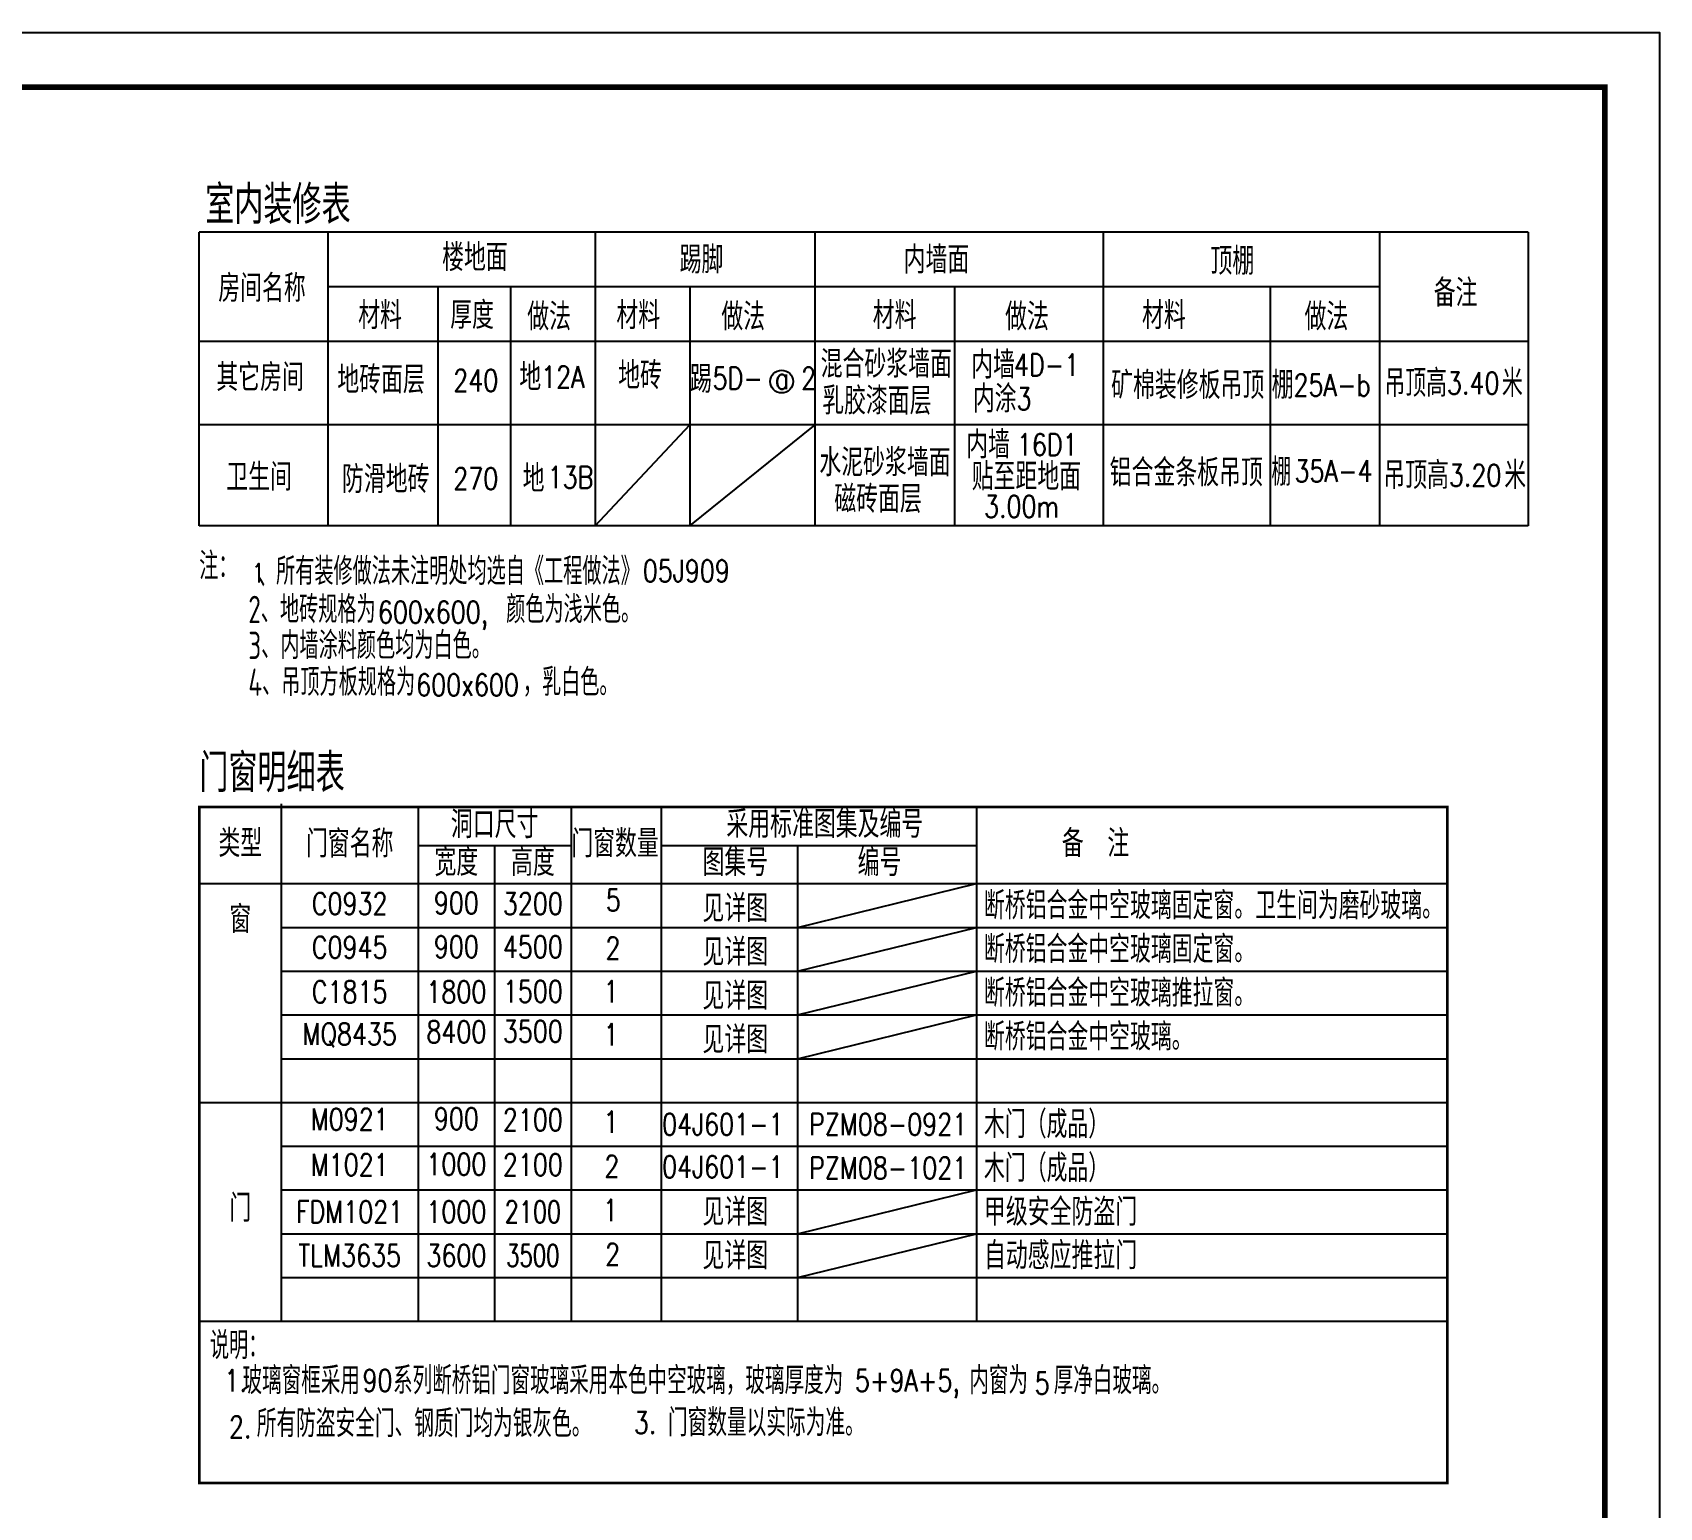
# Model space of a CAD drawing. Extents: x 458975 to 585950, y -118893 to 21149.
# Drawn here: x 503528 to 533275, y -5820 to 21149 of the extents above; entities that cross this region are included whole.
import ezdxf
from ezdxf.enums import TextEntityAlignment as Align

# ---------------------------------------------------------------- set-up
doc = ezdxf.new("R2010")
doc.units = 0
doc.header["$LTSCALE"] = 1000
doc.header["$MEASUREMENT"] = 0
doc.layers.get('0').update_dxf_attribs({"linetype": 'CONTINUOUS'})
for name, color, linetype in [('PUB_TAB', 7, 'CONTINUOUS'), ('PUB_TABLE', 7, 'CONTINUOUS'), ('PUB_TEXT', 7, 'CONTINUOUS'), ('PUB_TITLE', 4, 'CONTINUOUS')]:
    doc.layers.add(name, color=color, linetype=linetype)
doc.styles.add('-GBCBIGGBENOR', font='GBENOR.shx', dxfattribs={"bigfont": 'GBCBIG.shx'})
doc.styles.add('-HZTXTGBENOR', font='GBENOR.shx', dxfattribs={"width": 1.2, "bigfont": 'HZTXT.shx'})
doc.styles.add('-HZTXTSIMPLEX', font='SIMPLEX.shx', dxfattribs={"width": 0.8, "bigfont": 'HZTXT.shx'})
doc.styles.add('_HZTXT', font='txt.shx', dxfattribs={"width": 0.8, "bigfont": 'HZTXT.shx'})
doc.styles.add('dim_font', font='SIMPLEX.shx', dxfattribs={"width": 0.8})
doc.styles.add('Hztxt', font='tssdeng.shx', dxfattribs={"width": 0.7, "bigfont": 'hztxt.shx'})
doc.styles.add('OCHINESE', font='TXT', dxfattribs={"width": 0.7, "height": 200, "bigfont": 'OCHINESE'})

msp = doc.modelspace()

# ---------------------------------------------------------------- linework, layer by layer
for p, q in [((506577.5, 12130.7), (506577.6, 17501.1)), ((530872.5, 17501.1), (506577.6, 17501.1)), ((528157, 16498.6), (508929.1, 16498.5)), ((510939.5, 16498.5), (510939.1, 12131.4)), ((512267, 16498.5), (512266.7, 12131.4)), ((515544.9, 16498.5), (515544.6, 12131.4)), ((520388.7, 16498.5), (520388.3, 12131.4)), ((526159.5, 16498.5), (526159.1, 12131.4)), ((513816.4, 12131), (515544.8, 13974.2)), ((515544.8, 12131), (517841, 13974.3)), ((517514.4, 4786.4), (520786.4, 5586.4)), ((517514.4, 3986.4), (520786.4, 4786.4)), ((517514.4, 3186.4), (520786.4, 3986.4)), ((517514.4, 2386.4), (520786.4, 3186.4)), ((517514.4, -813.6), (520786.4, -13.6)), ((517514.4, -1613.6), (520786.4, -813.6))]:
    msp.add_line(p, q)
at = {"const_width": 50}
msp.add_lwpolyline([(506577.3, -5374.6), (506577.3, 6986.4), (529395.5, 6986.4), (529395.5, -5374.6), (506577.3, -5374.6), (506577.3, -3921.2)], dxfattribs=at)
msp.add_circle((517225.5, 14766.1), 208.1)
at = {"layer": 'PUB_TABLE'}
for p, q in [((506577.3, 6986.4), (529395.5, 6986.4)), ((506577.3, 6986.4), (506577.3, -4574.6)), ((508077.3, 7044.3), (508077.3, -2413.6)), ((513377.3, 6986.4), (513377.3, -2413.6)), ((515022.4, 6986.4), (515022.4, -2413.6)), ((520786.4, 6986.4), (520786.4, -2413.6)), ((529395.5, 6986.4), (529395.5, -4574.6)), ((510577.3, 6286.4), (513377.3, 6286.4)), ((511977.3, 6286.4), (511977.3, -2413.6)), ((515022.4, 6286.4), (520786.4, 6286.4)), ((517514.4, 6286.4), (517514.4, -2413.6)), ((506577.3, 5586.4), (529395.5, 5586.4)), ((508077.3, 4786.4), (529395.5, 4786.4)), ((508077.3, 3986.4), (529395.5, 3986.4)), ((508077.3, 3186.4), (529395.5, 3186.4)), ((508077.3, 2386.4), (529395.5, 2386.4)), ((506577.3, 1586.4), (529395.5, 1586.4)), ((508077.3, 786.4), (529395.5, 786.4)), ((508077.3, -13.6), (529395.5, -13.6)), ((508077.3, -813.6), (529395.5, -813.6)), ((508077.3, -1613.6), (529395.5, -1613.6)), ((506577.3, -2413.6), (529395.5, -2413.6)), ((506577.3, -5374.6), (529395.5, -5374.6))]:
    msp.add_line(p, q, dxfattribs=at)
at = {"layer": 'PUB_TEXT'}
for p, q in [((508929.1, 17501), (508928.8, 12131.4)), ((513816.6, 17501), (513816.2, 12131.4)), ((517840.8, 12131.4), (517841.1, 17501.1)), ((523102.2, 17501.1), (523101.8, 12131.4)), ((528157, 17501.1), (528156.7, 12131.5)), ((530872.5, 17501.1), (530872.5, 12131.5)), ((528157, 16498.5), (528156.7, 12131.4)), ((530873, 15500.5), (506577.6, 15499.8)), ((530873, 13974.6), (506577.6, 13973.9)), ((530873, 12131.5), (506577.3, 12130.7)), ((510577.3, 6986.4), (510577.3, -2413.6))]:
    msp.add_line(p, q, dxfattribs=at)
at = {"layer": 'PUB_TITLE'}
msp.add_lwpolyline([(458975.5, -20851.1), (458975.5, 21148.9), (533275.5, 21148.9), (533275.5, -20851.1)], close=True, dxfattribs=at)
at = {"layer": 'PUB_TITLE', "const_width": 100}
msp.add_lwpolyline([(461475.5, -19851.1), (532275.5, -19851.1), (532275.5, 20148.9), (461475.5, 20148.9)], close=True, dxfattribs=at)

# ---------------------------------------------------------------- texts
at = {"style": 'OCHINESE', "width": 0.8}
for s, p in [('室内装修表', (506685.1, 17650.9)), ('门窗明细表', (506577.3, 7261.1))]:
    msp.add_text(s, height=700, dxfattribs=at).set_placement(p)
at = {"layer": 'PUB_TAB', "style": 'Hztxt', "width": 0.7}
for s, p in [('注：', (506575.7, 11145.1)), ('说明：', (506772.3, -3106.4))]:
    msp.add_text(s, height=500, dxfattribs=at).set_placement(p)
at = {"layer": 'PUB_TAB', "style": '-GBCBIGGBENOR', "width": 0.99408}
for s, p in [('玻璃窗框采用', (507367.9, -3498.5)), ('系列断桥铝门窗玻璃采用本色中空玻璃，玻璃厚度为', (510120.2, -3498.5)), ('内窗为', (520656.5, -3498.5)), ('厚净白玻璃。', (522199.4, -3498.5))]:
    msp.add_text(s, height=500, dxfattribs=at).set_placement(p, align=Align.MIDDLE_LEFT)
at = {"layer": 'PUB_TAB', "style": '-GBCBIGGBENOR'}
msp.add_text('所有防盗安全门、钢质门均为银灰色。', height=500, dxfattribs=at).set_placement((507628.1, -4534.4))
msp.add_text('  门窗数量以实际为准。', height=500, dxfattribs=at).set_placement((514603.1, -4268.3), align=Align.MIDDLE_LEFT)
at = {"layer": 'PUB_TEXT'}
for s, height, style, width, p in [('楼地面', 500, '_HZTXT', 0.8, (511017.5, 17035.8)), ('材料', 500, '_HZTXT', 0.8, (509483.2, 15976)), ('厚度', 500, '_HZTXT', 0.8, (511164.5, 15979.1)), ('做法', 500, '_HZTXT', 0.8, (512573.4, 15952.2)), ('材料', 500, '_HZTXT', 0.8, (514204.8, 15976)), ('做法', 500, '_HZTXT', 0.8, (516122.4, 15952.2)), ('材料', 500, '_HZTXT', 0.8, (518891.4, 15976.1)), ('做法', 500, '_HZTXT', 0.8, (521311.6, 15952.2)), ('材料', 500, '_HZTXT', 0.8, (523813.7, 15976.1)), ('做法', 500, '_HZTXT', 0.8, (526786.3, 15952.2)), ('地砖', 500, '_HZTXT', 0.8, (514236.9, 14878.7)), ('内墙', 500, '_HZTXT', 0.8, (520692, 15071.6)), ('4D-1', 400, '-HZTXTSIMPLEX', 0.8, (521474.8, 15071.6)), ('其它房间', 500, '_HZTXT', 0.8, (506889, 14841.9)), ('地砖面层', 500, '_HZTXT', 0.8, (509100.9, 14800.2)), ('地', 500, '-HZTXTGBENOR', 0.8, (512427.6, 14850.5)), ('12A', 400, '-HZTXTSIMPLEX', 0.8, (512827.6, 14850.5)), ('矿棉装修板吊顶', 500, '-HZTXTGBENOR', 0.8, (523249.3, 14699.6)), ('棚', 500, '-HZTXTGBENOR', 0.8, (526184.9, 14702.8)), ('25A-b', 400, '-HZTXTSIMPLEX', 0.8, (526584.9, 14702.8)), ('吊顶高', 500, '-HZTXTGBENOR', 0.761995, (528246.9, 14737.5)), ('3.40', 400, '-HZTXTSIMPLEX', 0.8, (529389.9, 14737.5)), ('米', 500, '-HZTXTGBENOR', 0.761995, (530395.3, 14737.5)), ('内涂', 500, '-HZTXTGBENOR', 0.8, (520720.1, 14452)), ('3', 400, '-HZTXTSIMPLEX', 0.8, (521520.1, 14452)), ('内墙', 500, '-HZTXTGBENOR', 0.8, (520601.2, 13612.6)), ('16D1', 400, '-HZTXTSIMPLEX', 0.8, (521527.7, 13612.6)), ('卫生间', 500, '_HZTXT', 0.8, (507070.9, 13019.2)), ('防滑地砖', 500, '_HZTXT', 0.8, (509186, 12979.1)), ('吊顶高', 500, '-HZTXTGBENOR', 0.8, (528225.7, 13053)), ('3.20', 400, '-HZTXTSIMPLEX', 0.8, (529425.7, 13053)), ('米', 500, '-HZTXTGBENOR', 0.8, (530437.4, 13053)), ('断桥铝合金中空玻璃固定窗。卫生间为磨砂玻璃。', 500, '-HZTXTGBENOR', 0.762993, (520924.6, 5186.4)), ('断桥铝合金中空玻璃固定窗。', 500, '-HZTXTGBENOR', 0.762993, (520924.6, 4386.4)), ('断桥铝合金中空玻璃推拉窗。', 500, '-HZTXTGBENOR', 0.762993, (520924.6, 3586.4)), ('断桥铝合金中空玻璃。', 500, '-HZTXTGBENOR', 0.762993, (520924.6, 2786.4)), ('木门（成品）', 500, '-HZTXTGBENOR', 0.762993, (520924.6, 1184.4)), ('木门（成品）', 500, '-HZTXTGBENOR', 0.762993, (520924.6, 384.4)), ('甲级安全防盗门', 500, '-HZTXTGBENOR', 0.8, (520924.6, -417.6)), ('自动感应推拉门', 500, '-HZTXTGBENOR', 0.8, (520924.6, -1213.6)), ('1.', 400, '-HZTXTSIMPLEX', 0.8, (507036.6, -3498.5)), ('90', 400, '-HZTXTSIMPLEX', 0.8, (509561.4, -3498.5)), ('5+9A+5,', 400, '-HZTXTSIMPLEX', 0.8, (518565.7, -3498.5)), ('5', 400, '-HZTXTSIMPLEX', 0.8, (521852.9, -3546.6)), ('3.', 400, '-HZTXTSIMPLEX', 0.8, (514523.3, -4268.3))]:
    msp.add_text(s, height=height, dxfattribs=dict(at, style=style, width=width)).set_placement(p, align=Align.MIDDLE_LEFT)
for s, height, style, width, p in [('踢脚', 500, '_HZTXT', 0.8, (515360.7, 16744.4)), ('内墙面', 500, '_HZTXT', 0.8, (519456, 16743.3)), ('顶棚', 500, '_HZTXT', 0.8, (525065.6, 16720)), ('房间名称', 500, '_HZTXT', 0.8, (506923.8, 16222.7)), ('备注', 500, '_HZTXT', 0.8, (529148.6, 16138)), ('混合砂浆墙面', 500, '-HZTXTGBENOR', 0.8, (517938.6, 14837)), ('踢', 500, '_HZTXT', 0.8, (515549.2, 14561.1)), ('5D- a 2', 400, '-HZTXTSIMPLEX', 0.8, (515962.7, 14627.8)), ('乳胶漆面层', 500, '-HZTXTGBENOR', 0.8, (517966.7, 14164.8)), ('水泥砂浆墙面', 500, '-HZTXTGBENOR', 0.8, (517914.4, 13035.9)), ('铝合金条板吊顶', 500, '-HZTXTGBENOR', 0.8, (523223.1, 12850.9)), ('地', 500, '_HZTXT', 0.8, (512489.8, 12743.6)), ('13B', 400, '-HZTXTSIMPLEX', 0.8, (512946.9, 12814.9)), ('35A-4', 400, '-HZTXTSIMPLEX', 0.8, (526603.3, 12931.8)), ('磁砖面层', 500, '-HZTXTGBENOR', 0.8, (518187.7, 12367.9)), ('所有装修做法未注明处均选自《工程做法》', 500, 'Hztxt', 0.7, (507981.3, 11049.5)), ('1', 350, 'dim_font', 0.8, (507536.9, 11092.9)), ('05J909', 400, '-HZTXTSIMPLEX', 0.8, (514686.8, 11105.1)), ('、', 500, 'Hztxt', 0.7, (507649.2, 11010.1)), ('2、地砖规格为', 500, 'Hztxt', 0.7, (507474.2, 10349.9)), ('600x600,', 400, '-HZTXTSIMPLEX', 0.8, (509843.5, 10349.9)), ('颜色为浅米色。', 500, 'Hztxt', 0.7, (512188.8, 10349.9)), ('3、内墙涂料颜色均为白色。', 500, 'Hztxt', 0.7, (507474.2, 9693.7)), ('4、吊顶方板规格为', 500, 'Hztxt', 0.7, (507474.2, 9020.2)), ('，乳白色。', 500, 'Hztxt', 0.7, (512493, 9020.2)), ('600x600', 400, '-HZTXTSIMPLEX', 0.8, (510543.5, 9020.2)), ('2.', 400, '-HZTXTSIMPLEX', 0.8, (507119.1, -4547.4))]:
    msp.add_text(s, height=height, dxfattribs=dict(at, style=style, width=width)).set_placement(p)
for s, height, style, width, p in [('240', 400, '-HZTXTSIMPLEX', 0.8, (511633.2, 14785.9)), ('270', 400, '-HZTXTSIMPLEX', 0.8, (511633.2, 12991)), ('贴至距地面', 500, '-HZTXTGBENOR', 0.8, (521700.2, 13029.6)), ('3.00m', 400, '-HZTXTSIMPLEX', 0.8, (521612.1, 12483)), ('洞口尺寸', 500, '_HZTXT', 0.8, (511977.3, 6668.5)), ('采用标准图集及编号', 500, '_HZTXT', 0.8, (518014.4, 6674.1)), ('类型', 500, '_HZTXT', 0.8, (507327.3, 6324.1)), ('门窗名称', 500, '_HZTXT', 0.8, (509327.3, 6315.8)), ('门窗数量', 500, '_HZTXT', 0.8, (514178.9, 6318.5)), ('备  注', 500, '-HZTXTGBENOR', 0.8, (522964.3, 6321.3)), ('宽度', 500, '_HZTXT', 0.8, (511277.3, 5979.6)), ('高度', 500, '_HZTXT', 0.8, (512677.3, 5976.8)), ('图集号', 500, '_HZTXT', 0.8, (516377.3, 5974.1)), ('编号', 500, '-HZTXTGBENOR', 0.8, (519014.4, 5974.1)), ('C0932', 400, '-HZTXTSIMPLEX', 0.8, (509327.3, 5221.3)), ('900', 400, '-HZTXTSIMPLEX', 0.8, (511277.3, 5231.7)), ('3200', 400, '-HZTXTSIMPLEX', 0.8, (512677.3, 5219.9)), ('5', 400, '-HZTXTSIMPLEX', 0.8, (514149, 5286.7)), ('见详图', 500, '_HZTXT', 0.8, (516377.3, 5134.4)), ('窗', 500, '_HZTXT', 0.8, (507327.3, 4934.1)), ('C0945', 400, '-HZTXTSIMPLEX', 0.8, (509327.3, 4423.1)), ('900', 400, '-HZTXTSIMPLEX', 0.8, (511277.3, 4432.7)), ('4500', 400, '-HZTXTSIMPLEX', 0.8, (512677.3, 4431.3)), ('2', 400, '-HZTXTSIMPLEX', 0.8, (514140.7, 4408.2)), ('见详图', 500, '-HZTXTGBENOR', 0.8, (516377.3, 4334.4)), ('C1815', 400, '-HZTXTSIMPLEX', 0.8, (509327.3, 3607.5)), ('1800', 400, '-HZTXTSIMPLEX', 0.8, (511277.3, 3607.5)), ('1500', 400, '-HZTXTSIMPLEX', 0.8, (512677.3, 3616)), ('1', 400, '-HZTXTSIMPLEX', 0.8, (514107.4, 3615.5)), ('见详图', 500, '-HZTXTGBENOR', 0.8, (516377.3, 3534.4)), ('MQ8435', 400, '-HZTXTSIMPLEX', 0.8, (509327.3, 2836.7)), ('8400', 400, '-HZTXTSIMPLEX', 0.8, (511277.3, 2878)), ('3500', 400, '-HZTXTSIMPLEX', 0.8, (512677.3, 2886.6)), ('1', 400, '-HZTXTSIMPLEX', 0.8, (514108.6, 2828)), ('见详图', 500, '-HZTXTGBENOR', 0.8, (516377.3, 2734.4)), ('900', 400, '-HZTXTSIMPLEX', 0.8, (511277.3, 1288)), ('M0921', 400, '-HZTXTSIMPLEX', 0.8, (509327.3, 1277.6)), ('2100', 400, '-HZTXTSIMPLEX', 0.8, (512677.3, 1267.7)), ('1', 400, '-HZTXTSIMPLEX', 0.8, (514104, 1228)), ('04J601-1', 400, '-HZTXTSIMPLEX', 0.8, (516151, 1186.4)), ('PZM08-0921', 400, '-HZTXTSIMPLEX', 0.8, (519173.2, 1186.4)), ('M1021', 400, '-HZTXTSIMPLEX', 0.8, (509327.3, 446.6)), ('1000', 400, '-HZTXTSIMPLEX', 0.8, (511277.3, 457)), ('2100', 400, '-HZTXTSIMPLEX', 0.8, (512677.3, 446.6)), ('2', 400, '-HZTXTSIMPLEX', 0.8, (514121.4, 417.6)), ('04J601-1', 400, '-HZTXTSIMPLEX', 0.8, (516151, 407.6)), ('PZM08-1021', 400, '-HZTXTSIMPLEX', 0.8, (519173.2, 386.4)), ('门', 500, '_HZTXT', 0.8, (507327.3, -346.4)), ('FDM1021', 400, '-HZTXTSIMPLEX', 0.8, (509327.3, -413.6)), ('1000', 400, '-HZTXTSIMPLEX', 0.8, (511277.3, -413.6)), ('2100', 400, '-HZTXTSIMPLEX', 0.75, (512677.3, -413.6)), ('1', 400, '-HZTXTSIMPLEX', 0.8, (514094.2, -384.5)), ('见详图', 500, '-HZTXTGBENOR', 0.8, (516377.3, -415.6)), ('TLM3635', 400, '-HZTXTSIMPLEX', 0.8, (509327.3, -1213.6)), ('3600', 400, '-HZTXTSIMPLEX', 0.8, (511277.3, -1213.6)), ('3500', 400, '-HZTXTSIMPLEX', 0.709459, (512677.3, -1213.6)), ('2', 400, '-HZTXTSIMPLEX', 0.8, (514135.5, -1191.8)), ('见详图', 500, '-HZTXTGBENOR', 0.8, (516377.3, -1215.6))]:
    msp.add_text(s, height=height, dxfattribs=dict(at, style=style, width=width)).set_placement(p, align=Align.MIDDLE_CENTER)
at = {"layer": 'PUB_TEXT', "style": '-GBCBIGGBENOR'}
msp.add_text('棚', height=500, dxfattribs=at).set_placement((526180.4, 12863.7))

doc.saveas('drawing.dxf')
